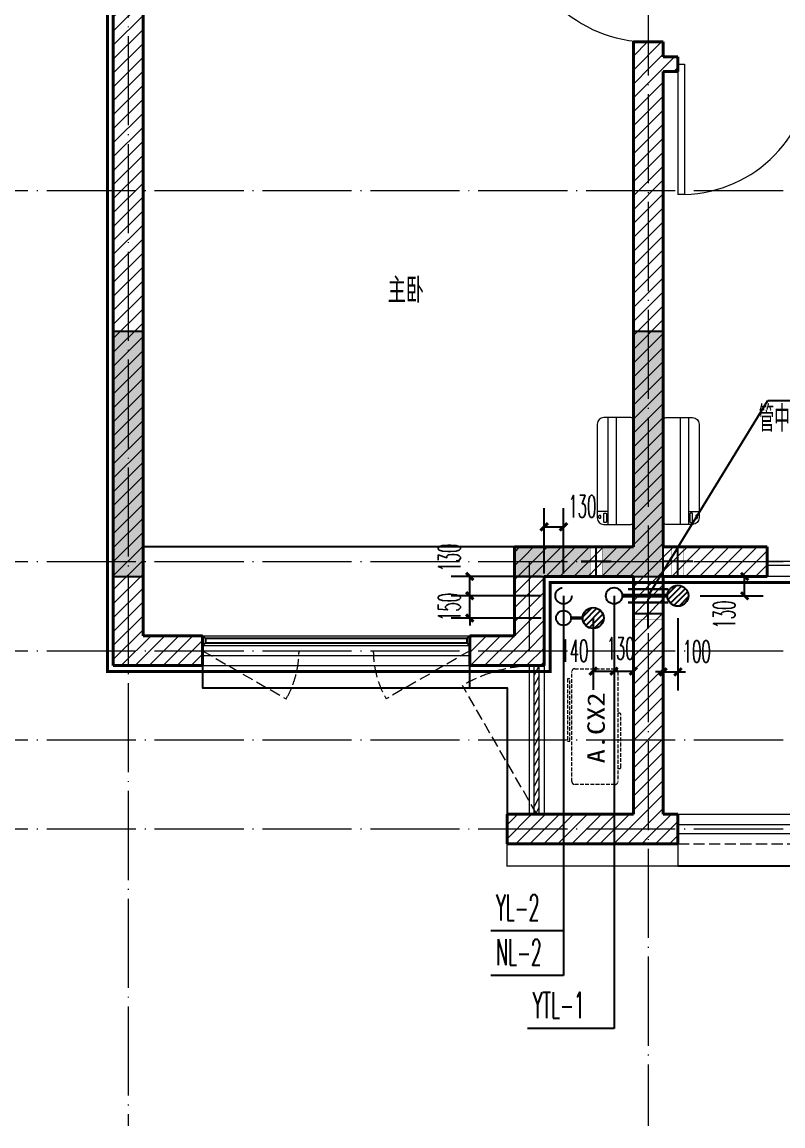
# Model space of a CAD drawing. Extents: x 27938 to 650306, y -92720 to 1524912.
# Drawn here: x 271403 to 276523, y 101806 to 109239 of the extents above; entities that cross this region are included whole.
import ezdxf

# ---------------------------------------------------------------- set-up
doc = ezdxf.new("R2010")
doc.units = 0
doc.header["$LTSCALE"] = 1000
doc.header["$MEASUREMENT"] = 0
doc.linetypes.add('DASH', pattern=[0.35, 0.25, -0.1])
doc.linetypes.add('DOTE', pattern=[2.42, 2, -0.2, 0.02, -0.2])
for name, color, linetype in [('3-栏杆1', 135, 'Continuous'), ('3.5方案汇报，与郭总、侯月琴确定户型_t8$0$2020.03.04 -1安徽标准化洋房户型(UA）_t8_t8$0$看线', 154, 'Continuous'), ('COLUMN', 9, 'Continuous'), ('DIM_凝结', 3, 'Continuous'), ('DIM_阳台', 132, 'Continuous'), ('DIM_雨水', 3, 'Continuous'), ('EQUIP_地漏', 7, 'Continuous'), ('PIPE-凝结', 150, 'N'), ('PIPE-阳台', 132, 'YT'), ('PUB_TEXT', 4, 'Continuous'), ('TWT_DIM', 3, 'Continuous'), ('VALVE_不分区给水', 7, 'Continuous'), ('VPIPE-凝结', 150, 'Continuous'), ('VPIPE-阳台', 132, 'YT'), ('VPIPE-雨水', 4, 'DASH'), ('机电标识类', 1, 'Continuous'), ('看线', 251, 'Continuous')]:
    doc.layers.add(name, color=color, linetype=linetype)
for name, color, linetype, lineweight in [('DOTE', 19, 'DOTE', 9), ('PUB_HATCH', 8, 'Continuous', 9), ('WALL', 9, 'Continuous', 40), ('WINDOW', 8, 'Continuous', 15), ('平面-栏杆', 135, 'Continuous', 15), ('平面-看线', 45, 'Continuous', 15), ('平面-空调室内机', 176, 'Continuous', 9), ('平面-空调预留孔', 173, 'Continuous', 15), ('空调', 76, 'Continuous', 13)]:
    doc.layers.add(name, color=color, linetype=linetype, lineweight=lineweight)
doc.styles.add('_TCH_DIM', font='SIMPLEX.shx', dxfattribs={"width": 0.6, "oblique": 10, "bigfont": 'hztxt.shx'})
doc.styles.add('_TCH_DIM_T3', font='SIMPLEX.shx', dxfattribs={"width": 0.494118, "bigfont": 'GBCBIG.shx'})
doc.styles.add('_TWT_SERIAL', font='simplex.shx', dxfattribs={"width": 0.6, "oblique": 10, "height": 3, "bigfont": 'aadri.shx'})
doc.styles.get("Standard").update_dxf_attribs({"font": 'gbenor.shx', "bigfont": 'gbcbig.shx'})
doc.styles.add('黑体', font='simhei.ttf')
doc.linetypes.add('N', pattern='A,3,-0.2,["N",Standard,S=0.25,R=0,X=-0.1,Y=-0.115],-0.2', length=3.4)
doc.linetypes.add('YT', pattern='A,3,-0.2,["YT",Standard,S=0.25,R=0,X=-0.1,Y=-0.115],-0.35', length=3.55)
doc.dimstyles.new('_TWT_ARCH&&50', dxfattribs={"dimtxt": 148.75, "dimasz": 50, "dimexe": 125, "dimexo": 150, "dimgap": 63.125, "dimtad": 1, "dimdec": 0, "dimzin": 0, "dimdsep": 46, "dimtxsty": '_TCH_DIM_T3', "dimblk": 'ARCHTICK', "dimcen": 0.09, "dimclrt": 7, "dimazin": 2, "dimtfac": 1, "dimtdec": 0, "dimtix": 1, "dimtmove": 2, "dimatfit": 3, "dimfxl": 1, "dimtolj": 1, "dimtzin": 0, "dimarcsym": 0})
pattern_1 = [(45, (0, 47.75), (-47.022601, 47.022601), [])]

# ---------------------------------------------------------------- blocks, each defined once
blk = doc.blocks.new('FGDGDRGSDGDG')
at = {"layer": 'DOTE', "linetype": 'DOTE', "ltscale": 0.3}
for p, q in [((490182.5, 529998.5), (490182.5, 513948.5)), ((493682.5, 522348.5), (493682.5, 513948.5)), ((488182.5, 520248.5), (546982.5, 520248.5)), ((488182.5, 517748.5), (546982.5, 517748.5)), ((492882.5, 517748.5), (492882.5, 517148.5)), ((488182.5, 517148.5), (546982.5, 517148.5)), ((488182.5, 516548.5), (546982.5, 516548.5)), ((488182.5, 515948.5), (546982.5, 515948.5))]:
    blk.add_line(p, q, dxfattribs=at)
blk = doc.blocks.new('gdfgdgdgr')
at = {"layer": 'PUB_HATCH'}
for points in [[(477177.4, 521713.9), (477377.4, 521713.9), (477377.4, 523363.9), (477177.4, 523363.9)], [(479877.4, 521913.9), (479877.4, 521713.9), (480877.4, 521713.9), (480877.4, 523363.9), (480677.4, 523363.9), (480677.4, 521913.9)]]:
    blk.add_hatch(color=256, dxfattribs=at).paths.add_polyline_path(points)
at = {"layer": 'COLUMN', "color": 8}
for p, q in [((477377.4, 523363.9), (477177.4, 523363.9)), ((477177.4, 523363.9), (477177.4, 521713.9)), ((477377.4, 521713.9), (477377.4, 523363.9)), ((480877.4, 523363.9), (480677.4, 523363.9)), ((480677.4, 523363.9), (480677.4, 521913.9)), ((480877.4, 521713.9), (480877.4, 523363.9)), ((479877.4, 521913.9), (479877.4, 521713.9)), ((480677.4, 521913.9), (479877.4, 521913.9)), ((477177.4, 521713.9), (477377.4, 521713.9)), ((479877.4, 521713.9), (480877.4, 521713.9))]:
    blk.add_line(p, q, dxfattribs=at)
blk = doc.blocks.new('ferre')
at = {"layer": '平面-空调预留孔', "color": 0, "linetype": 'DASH', "ltscale": 0.1}
for p, q in [((93392.7, 115403.5), (93392.7, 115393.5)), ((93402.7, 115383.5), (93755.6, 115383.5)), ((93765.6, 115393.5), (93765.6, 115403.5))]:
    blk.add_line(p, q, dxfattribs=at)
blk.add_lwpolyline([(93996.7, 115742.6), (93576.8, 115742.6), (93576.8, 115727.5), (93996.7, 115727.5)], close=True, dxfattribs=at)
blk.add_lwpolyline([(94045.9, 115403.5), (93305.9, 115403.5, -0.414214), (93285.9, 115423.5), (93285.9, 115693.5, -0.414214), (93305.9, 115713.5), (94045.9, 115713.5, -0.414214), (94065.9, 115693.5), (94065.9, 115423.5, -0.414214)], format="xyb", close=True, dxfattribs=at)
for centre, start, end in [((93402.7, 115393.5), 180, 270), ((93755.6, 115393.5), 270, 0)]:
    blk.add_arc(centre, 10, start, end, dxfattribs=at)
at = {"layer": '平面-空调预留孔', "color": 0, "linetype": 'DASH', "ltscale": 0.1, "style": '黑体', "width": 1.2}
blk.add_text('A.CX2', height=117.05, dxfattribs=at).set_placement((93428.3, 115492.1))
blk = doc.blocks.new('fergve')
at = {"layer": '平面-空调预留孔', "color": 8, "linetype": 'DASH', "ltscale": 0.1}
blk.add_blockref('ferre', (25670, -60415.8), dxfattribs=at)
blk = doc.blocks.new('dongkong')
at = {"color": 0}
blk.add_wipeout([(-603756, 210771), (-603756, 210570.8), (-603836, 210570.8), (-603836, 210771)], dxfattribs=at)
at = {"layer": '机电标识类', "color": 0, "linetype": 'DASH', "ltscale": 400}
for p, q in [((-603796, 210771), (-603796, 210570.8)), ((-603896, 210670.7), (-603696, 210670.7))]:
    blk.add_line(p, q, dxfattribs=at)
at = {"layer": '空调', "color": 0, "linetype": 'DASH', "const_width": 2}
blk.add_lwpolyline([(-603756, 210771), (-603756, 210570.8), (-603836, 210570.8), (-603836, 210771)], close=True, dxfattribs=at)
blk = doc.blocks.new('A$C001338C2')
at = {"color": 0}
for p, q in [((845, 303.6), (55, 303.6)), ((109.1, 214.8), (109.1, 303.6)), ((0, 248.6), (0, 22)), ((900, 22), (900, 248.6)), ((22, 0), (878, 0))]:
    blk.add_line(p, q, dxfattribs=at)
at = {"color": 0, "lineweight": 5}
for p, q in [((900, 214.8), (0, 214.8)), ((900, 143.2), (0, 143.2))]:
    blk.add_line(p, q, dxfattribs=at)
at = {"color": 0}
for points in [[(73.1, 275), (56.8, 275, -0.414214), (51.3, 280.5), (51.3, 283.4, -0.414214), (56.8, 288.9), (73.1, 288.9, -0.414214), (78.6, 283.4), (78.6, 280.5, -0.414214)], [(89.2, 226.4), (22.2, 226.4, -0.414214), (16.7, 231.9), (16.7, 243.1, -0.414214), (22.2, 248.6), (89.2, 248.6, -0.414214), (94.7, 243.1), (94.7, 231.9, -0.414214)]]:
    blk.add_lwpolyline(points, format="xyb", close=True, dxfattribs=at)
for centre, radius, start, end in [((55, 248.6), 55, 90, 180), ((845, 248.6), 55, 360, 90), ((22, 22), 22, 180, 270), ((878, 22), 22, 270, 360)]:
    blk.add_arc(centre, radius, start, end, dxfattribs=at)
blk = doc.blocks.new('$VALVE$00000533')
at = {"ltscale": 0.5, "const_width": 25}
for points in [[(-225, 75), (225, 75)], [(-225, -75), (225, -75)]]:
    blk.add_lwpolyline(points, dxfattribs=at)
blk = doc.blocks.new('_ArchTick')
at = {"color": 0, "linetype": 'ByBlock', "const_width": 0.4}
blk.add_lwpolyline([(-0.5, -0.5), (0.5, 0.5)], dxfattribs=at)
blk = doc.blocks.new('*D510')
at = {"layer": 'Defpoints', "color": 0}
for p in [(275816.6, 105505.7), (276265.8, 105505.7), (275816.6, 105375.9)]:
    blk.add_point(p, dxfattribs=at)
at = {"layer": 'TWT_DIM', "color": 0, "lineweight": -2}
for p, q in [((275966.6, 105505.7), (276390.8, 105505.7)), ((276265.8, 105375.9), (276265.8, 105505.7)), ((275966.6, 105375.9), (276390.8, 105375.9))]:
    blk.add_line(p, q, dxfattribs=at)
at = {"layer": 'TWT_DIM', "color": 0, "lineweight": -2, "xscale": 50, "yscale": 50, "zscale": 50}
for p, rotation in [((276265.8, 105505.7), 90), ((276265.8, 105375.9), 270)]:
    blk.add_blockref('_ArchTick', p, dxfattribs=dict(at, rotation=rotation))
at = {"layer": 'TWT_DIM', "color": 7, "insert": (276128.3, 105249.2), "char_height": 148.75, "attachment_point": 5, "rotation": 90, "style": '_TCH_DIM_T3'}
blk.add_mtext('\\A1;130', dxfattribs=at)
blk = doc.blocks.new('*D511')
at = {"layer": 'Defpoints', "color": 0}
for p in [(275716.6, 105375.9), (275816.6, 105375.9), (275816.6, 104863.3)]:
    blk.add_point(p, dxfattribs=at)
at = {"layer": 'TWT_DIM', "color": 0, "lineweight": -2}
for p, q in [((275716.6, 105225.9), (275716.6, 104738.3)), ((275816.6, 105225.9), (275816.6, 104738.3)), ((275716.6, 104863.3), (275666.6, 104863.3)), ((275716.6, 104863.3), (275816.6, 104863.3)), ((275816.6, 104863.3), (275866.6, 104863.3))]:
    blk.add_line(p, q, dxfattribs=at)
at = {"layer": 'TWT_DIM', "color": 0, "lineweight": -2, "xscale": 50, "yscale": 50, "zscale": 50}
blk.add_blockref('_ArchTick', (275716.6, 104863.3), dxfattribs=at)
at = {"layer": 'TWT_DIM', "color": 0, "lineweight": -2, "xscale": 50, "yscale": 50, "zscale": 50, "rotation": 180}
blk.add_blockref('_ArchTick', (275816.6, 104863.3), dxfattribs=at)
at = {"layer": 'TWT_DIM', "color": 7, "insert": (275943.2, 105000.8), "char_height": 148.75, "attachment_point": 5, "style": '_TCH_DIM_T3'}
blk.add_mtext('\\A1;100', dxfattribs=at)
blk = doc.blocks.new('*D512')
at = {"layer": 'Defpoints', "color": 0}
for p in [(275246.6, 105375.9), (275386.6, 105375.9), (275386.6, 104868.4)]:
    blk.add_point(p, dxfattribs=at)
at = {"layer": 'TWT_DIM', "color": 0, "lineweight": -2}
for p, q in [((275246.6, 105225.9), (275246.6, 104743.4)), ((275386.6, 105225.9), (275386.6, 104743.4)), ((275246.6, 104868.4), (275386.6, 104868.4))]:
    blk.add_line(p, q, dxfattribs=at)
at = {"layer": 'TWT_DIM', "color": 0, "lineweight": -2, "xscale": 50, "yscale": 50, "zscale": 50, "rotation": 180}
blk.add_blockref('_ArchTick', (275246.6, 104868.4), dxfattribs=at)
at = {"layer": 'TWT_DIM', "color": 0, "lineweight": -2, "xscale": 50, "yscale": 50, "zscale": 50}
blk.add_blockref('_ArchTick', (275386.6, 104868.4), dxfattribs=at)
at = {"layer": 'TWT_DIM', "color": 7, "insert": (275120, 105005.9), "char_height": 148.75, "attachment_point": 5, "style": '_TCH_DIM_T3'}
blk.add_mtext('\\A1;140', dxfattribs=at)
blk = doc.blocks.new('*D513')
at = {"layer": 'Defpoints', "color": 0}
for p in [(275386.6, 105375.9), (275516.6, 105375.9), (275516.6, 104868.4)]:
    blk.add_point(p, dxfattribs=at)
at = {"layer": 'TWT_DIM', "color": 0, "lineweight": -2}
for p, q in [((275386.6, 105225.9), (275386.6, 104743.4)), ((275516.6, 105225.9), (275516.6, 104743.4)), ((275386.6, 104868.4), (275516.6, 104868.4))]:
    blk.add_line(p, q, dxfattribs=at)
at = {"layer": 'TWT_DIM', "color": 0, "lineweight": -2, "xscale": 50, "yscale": 50, "zscale": 50, "rotation": 180}
blk.add_blockref('_ArchTick', (275386.6, 104868.4), dxfattribs=at)
at = {"layer": 'TWT_DIM', "color": 0, "lineweight": -2, "xscale": 50, "yscale": 50, "zscale": 50}
blk.add_blockref('_ArchTick', (275516.6, 104868.4), dxfattribs=at)
at = {"layer": 'TWT_DIM', "color": 7, "insert": (275431.2, 105021.5), "char_height": 148.75, "attachment_point": 5, "style": '_TCH_DIM_T3'}
blk.add_mtext('\\A1;130', dxfattribs=at)
blk = doc.blocks.new('*D514')
at = {"layer": 'Defpoints', "color": 0}
for p in [(275046.6, 105840.6), (274916.6, 105375.9), (275046.6, 105375.9)]:
    blk.add_point(p, dxfattribs=at)
at = {"layer": 'TWT_DIM', "color": 0, "lineweight": -2}
for p, q in [((274916.6, 105525.9), (274916.6, 105965.6)), ((275046.6, 105525.9), (275046.6, 105965.6)), ((274916.6, 105840.6), (275046.6, 105840.6))]:
    blk.add_line(p, q, dxfattribs=at)
at = {"layer": 'TWT_DIM', "color": 0, "lineweight": -2, "xscale": 50, "yscale": 50, "zscale": 50, "rotation": 180}
blk.add_blockref('_ArchTick', (274916.6, 105840.6), dxfattribs=at)
at = {"layer": 'TWT_DIM', "color": 0, "lineweight": -2, "xscale": 50, "yscale": 50, "zscale": 50}
blk.add_blockref('_ArchTick', (275046.6, 105840.6), dxfattribs=at)
at = {"layer": 'TWT_DIM', "color": 7, "insert": (275173.2, 105978.1), "char_height": 148.75, "attachment_point": 5, "style": '_TCH_DIM_T3'}
blk.add_mtext('\\A1;130', dxfattribs=at)
blk = doc.blocks.new('*D515')
at = {"layer": 'Defpoints', "color": 0}
for p in [(274415.6, 105375.9), (275046.6, 105375.9), (275046.6, 105225.9)]:
    blk.add_point(p, dxfattribs=at)
at = {"layer": 'TWT_DIM', "color": 0, "lineweight": -2}
for p, q in [((274415.6, 105375.9), (274415.6, 105425.9)), ((274896.6, 105375.9), (274290.6, 105375.9)), ((274415.6, 105225.9), (274415.6, 105375.9)), ((274896.6, 105225.9), (274290.6, 105225.9)), ((274415.6, 105225.9), (274415.6, 105175.9))]:
    blk.add_line(p, q, dxfattribs=at)
at = {"layer": 'TWT_DIM', "color": 0, "lineweight": -2, "xscale": 50, "yscale": 50, "zscale": 50}
for p, rotation in [((274415.6, 105375.9), 270), ((274415.6, 105225.9), 90)]:
    blk.add_blockref('_ArchTick', p, dxfattribs=dict(at, rotation=rotation))
at = {"layer": 'TWT_DIM', "color": 7, "insert": (274278.1, 105300.9), "char_height": 148.75, "attachment_point": 5, "rotation": 90, "style": '_TCH_DIM_T3'}
blk.add_mtext('\\A1;150', dxfattribs=at)
blk = doc.blocks.new('*D516')
at = {"layer": 'Defpoints', "color": 0}
for p in [(274415.6, 105505.9), (275046.6, 105505.9), (275046.6, 105375.9)]:
    blk.add_point(p, dxfattribs=at)
at = {"layer": 'TWT_DIM', "color": 0, "lineweight": -2}
for p, q in [((274896.6, 105505.9), (274290.6, 105505.9)), ((274415.6, 105375.9), (274415.6, 105505.9)), ((274896.6, 105375.9), (274290.6, 105375.9))]:
    blk.add_line(p, q, dxfattribs=at)
at = {"layer": 'TWT_DIM', "color": 0, "lineweight": -2, "xscale": 50, "yscale": 50, "zscale": 50}
for p, rotation in [((274415.6, 105505.9), 90), ((274415.6, 105375.9), 270)]:
    blk.add_blockref('_ArchTick', p, dxfattribs=dict(at, rotation=rotation))
at = {"layer": 'TWT_DIM', "color": 7, "insert": (274278.1, 105632.5), "char_height": 148.75, "attachment_point": 5, "rotation": 90, "style": '_TCH_DIM_T3'}
blk.add_mtext('\\A1;130', dxfattribs=at)
blk = doc.blocks.new('$TwtSys$00000141')
for p, q in [((-141, 12), (-15, 138)), ((-141, 12), (-15, 138)), ((-131, -53), (53, 131)), ((-131, -53), (53, 131)), ((-100, -100), (100, 100)), ((-100, -100), (100, 100)), ((-49, -131), (131, 49)), ((-49, -131), (131, 49)), ((17, -138), (138, -17)), ((17, -138), (138, -17))]:
    blk.add_line(p, q)
blk.add_circle((0, 0), 141)
blk.add_circle((0, 0), 141)
blk = doc.blocks.new('$WINLIB2D$00000001')
at = {"color": 0}
for points in [[(-0.5, 0.5), (-0.5, -0.5)], [(-0.5, 0.5), (0.5, 0.5)], [(0.5, -0.5), (0.5, 0.5)], [(0.5, 0.1667), (-0.5, 0.1667)], [(0.5, -0.1667), (-0.5, -0.1667)], [(-0.5, -0.5), (0.5, -0.5)]]:
    blk.add_lwpolyline(points, dxfattribs=at)
blk = doc.blocks.new('$DorLib2D$00000131')
at = {"color": 0, "linetype": 'Continuous'}
for p, q in [((0.15, 0.125), (0.2319, 0.1973)), ((0.2319, 0.1973), (0.2319, 0.125)), ((-0.5, 0.125), (-0.5, 0)), ((0.0192, 0.125), (-0.5, 0.125)), ((0.0192, 0), (0.0192, 0.125)), ((0.35, 0.125), (0.15, 0.125)), ((-0.5, 0), (0.0192, 0)), ((-0.024, 0), (0.5, 0)), ((-0.024, -0.125), (-0.024, 0)), ((0.5, 0), (0.5, -0.125)), ((-0.35, -0.125), (-0.15, -0.125)), ((-0.2319, -0.1973), (-0.2319, -0.125)), ((-0.15, -0.125), (-0.2319, -0.1973)), ((0.5, -0.125), (-0.024, -0.125))]:
    blk.add_line(p, q, dxfattribs=at)
blk = doc.blocks.new('$DorLib2D$00000001')
for p, q in [((0.45, 0.975), (0.5, 0.975)), ((0.45, 0), (0.45, 0.975)), ((0.5, 0), (0.5, 0.975)), ((0.5, 0), (0.45, 0))]:
    blk.add_line(p, q)
at = {"lineweight": 13}
blk.add_arc((0.475, 0), 0.975, 91.46928, 180, dxfattribs=at)
blk = doc.blocks.new('$WINLIB2D$00000039')
at = {"color": 0}
for points in [[(-0.5, 0.5), (-0.5, -0.5)], [(0.5, 0.5), (-0.5, 0.5)], [(0.5, -0.5), (0.5, 0.5)], [(-0.5, 0.1667), (0.5, 0.1667)], [(-0.3839, -0.1667), (-0.448, 0.1667)], [(-0.3159, -0.1667), (-0.38, 0.1667)], [(-0.2479, -0.1667), (-0.312, 0.1667)], [(-0.1799, -0.1667), (-0.244, 0.1667)], [(-0.1119, -0.1667), (-0.176, 0.1667)], [(-0.0439, -0.1667), (-0.108, 0.1667)], [(0.0241, -0.1667), (-0.04, 0.1667)], [(0.0921, -0.1667), (0.028, 0.1667)], [(0.16, -0.1667), (0.0959, 0.1667)], [(0.228, -0.1667), (0.1639, 0.1667)], [(0.296, -0.1667), (0.2319, 0.1667)], [(0.364, -0.1667), (0.2999, 0.1667)], [(0.432, -0.1667), (0.3679, 0.1667)], [(0.5, -0.1667), (0.4359, 0.1667)], [(-0.4519, -0.1667), (-0.5, 0.0836)], [(-0.5, -0.1667), (0.5, -0.1667)], [(0.5, -0.5), (-0.5, -0.5)]]:
    blk.add_lwpolyline(points, dxfattribs=at)

msp = doc.modelspace()

# ---------------------------------------------------------------- hatches: boundary and pattern name
at = {"layer": 'PUB_HATCH'}
h = msp.add_hatch(dxfattribs=at)
h.set_pattern_fill('普通砖', color=256, scale=50, style=0)
h.set_pattern_definition(pattern_1)
h.paths.add_polyline_path([(272149.9, 110205.9), (272016.6, 110205.9), (272016.6, 104905.9), (272216.6, 105105.9), (272216.6, 110105.9)])
h = msp.add_hatch(dxfattribs=at)
h.set_pattern_fill('普通砖', color=256, scale=50, style=0)
h.set_pattern_definition(pattern_1)
h.paths.add_polyline_path([(275716.6, 109005.9), (275716.6, 109105.9), (275516.6, 109105.9), (275516.6, 108905.9), (275649.9, 108939.2)])
h = msp.add_hatch(dxfattribs=at)
h.set_pattern_fill('普通砖', color=256, scale=50, style=0)
h.set_pattern_definition(pattern_1)
h.paths.add_polyline_path([(275716.6, 108905.9), (275816.6, 108905.9), (275816.6, 109005.9), (275716.6, 109005.9), (275649.9, 108939.2)])
h = msp.add_hatch(dxfattribs=at)
h.set_pattern_fill('普通砖', color=256, scale=50, style=0)
h.set_pattern_definition(pattern_1)
h.paths.add_polyline_path([(274916.6, 105505.9), (274716.6, 105705.9), (274716.6, 105105.9), (274816.6, 105005.9), (274916.6, 105005.9)])
h = msp.add_hatch(dxfattribs=at)
h.set_pattern_fill('普通砖', color=256, scale=50, style=0)
h.set_pattern_definition(pattern_1)
h.paths.add_polyline_path([(272016.6, 104905.9), (272616.6, 104905.9), (272616.6, 105105.9), (272216.6, 105105.9)])
h = msp.add_hatch(dxfattribs=at)
h.set_pattern_fill('普通砖', color=256, scale=50, style=0)
h.set_pattern_definition(pattern_1)
h.paths.add_polyline_path([(274716.6, 105105.9), (274416.6, 105105.9), (274416.6, 104905.9), (274816.6, 104905.9), (274816.6, 105005.9)])
h = msp.add_hatch(dxfattribs=at)
h.set_pattern_fill('普通砖', color=256, scale=50, style=0)
h.set_pattern_definition(pattern_1)
h.paths.add_polyline_path([(274816.6, 104905.9), (274916.6, 104905.9), (274916.6, 105005.9), (274816.6, 105005.9)])
h = msp.add_hatch(dxfattribs=at)
h.set_pattern_fill('普通砖', color=256, scale=50, style=0)
h.set_pattern_definition(pattern_1)
h.paths.add_polyline_path([(274849.9, 103839.2), (274816.6, 103905.9), (274666.6, 103905.9), (274666.6, 103705.9), (274816.6, 103705.9)])
h = msp.add_hatch(dxfattribs=at)
h.set_pattern_fill('普通砖', color=256, scale=50, style=0)
h.set_pattern_definition(pattern_1)
h.paths.add_polyline_path([(275616.6, 103839.2), (275516.6, 103905.9), (274916.6, 103905.9), (274849.9, 103839.2), (274816.6, 103705.9), (275616.6, 103705.9)])
h = msp.add_hatch(dxfattribs=at)
h.set_pattern_fill('普通砖', color=256, scale=50, style=0)
h.set_pattern_definition(pattern_1)
h.paths.add_polyline_path([(274916.6, 103905.9), (274816.6, 103905.9), (274849.9, 103839.2)])
h = msp.add_hatch(dxfattribs=at)
h.set_pattern_fill('普通砖', color=256, scale=50, style=0)
h.set_pattern_definition(pattern_1)
h.paths.add_polyline_path([(275816.6, 103905.9), (275716.6, 103905.9), (275616.6, 103839.2), (275616.6, 103705.9), (275816.6, 103705.9)])

# ---------------------------------------------------------------- linework, layer by layer
at = {"color": 8, "const_width": 8}
msp.add_lwpolyline([(274666.6, 103705.9), (274666.6, 103555.9), (275816.6, 103555.9), (275816.6, 103705.9)], dxfattribs=at)
at = {"layer": '3-栏杆1', "color": 8}
for p, q in [((272636.8, 105088.1), (272616.6, 105105.9)), ((272616.6, 105105.9), (272636.8, 105088.1)), ((272616.6, 105038.9), (272636.8, 105058.8)), ((272636.8, 105088.1), (272636.8, 105058.8)), ((274396.3, 105088), (272636.8, 105088)), ((272636.8, 105058.8), (274396.3, 105058.7)), ((274396.3, 105088.1), (274416.6, 105105.9)), ((274416.6, 105105.9), (274396.3, 105088.1)), ((274396.3, 105088.1), (274396.3, 105058.8)), ((274396.3, 105058.8), (274416.6, 105038.9)), ((274416.6, 105038.9), (274396.3, 105058.8))]:
    msp.add_line(p, q, dxfattribs=at)
at = {"layer": '3.5方案汇报，与郭总、侯月琴确定户型_t8$0$2020.03.04 -1安徽标准化洋房户型(UA）_t8_t8$0$看线', "color": 8, "ltscale": 10}
msp.add_line((274716.6, 105705.9), (272216.6, 105705.9), dxfattribs=at)
at = {"layer": 'DIM_凝结'}
for p, q in [((276421, 106690.3), (277708.2, 106690.3)), ((275046.6, 105225.9), (275046.6, 102818.1)), ((275046.6, 102818.1), (274558.2, 102818.1))]:
    msp.add_line(p, q, dxfattribs=at)
at = {"layer": 'DIM_阳台'}
for p, q in [((275386.6, 105375.9), (275386.6, 102461.9)), ((275386.6, 102461.9), (274804.5, 102461.9))]:
    msp.add_line(p, q, dxfattribs=at)
at = {"layer": 'DIM_雨水'}
for p, q in [((275046.6, 105375.9), (275046.6, 103118.7)), ((275046.6, 103118.7), (274557.4, 103118.7))]:
    msp.add_line(p, q, dxfattribs=at)
at = {"layer": 'PIPE-凝结', "ltscale": 0.5, "const_width": 22.5}
msp.add_lwpolyline([(275096.6, 105225.9), (275176.1, 105225.9)], dxfattribs=at)
at = {"layer": 'VPIPE-凝结'}
msp.add_circle((275046.6, 105225.9), 50, dxfattribs=at)
at = {"layer": 'VPIPE-阳台'}
msp.add_circle((275386.6, 105375.9), 55, dxfattribs=at)
at = {"layer": 'VPIPE-雨水'}
msp.add_circle((275046.6, 105375.9), 55, dxfattribs=at)
at = {"layer": 'WALL', "color": 8}
for p, q in [((272016.6, 110205.9), (272016.6, 104905.9)), ((272216.6, 110105.9), (272216.6, 105105.9)), ((275716.6, 109105.9), (275516.6, 109105.9)), ((275516.6, 109105.9), (275516.6, 108905.9)), ((275716.6, 109005.9), (275716.6, 109105.9)), ((275816.6, 109005.9), (275716.6, 109005.9)), ((275816.6, 108905.9), (275816.6, 109005.9)), ((275516.6, 108905.9), (275516.6, 105705.9)), ((275716.6, 108905.9), (275816.6, 108905.9)), ((274716.6, 105705.9), (274716.6, 105105.9)), ((276416.6, 105505.9), (276416.6, 105705.9)), ((274916.6, 105505.9), (274916.6, 105005.9)), ((272616.6, 105105.9), (272216.6, 105105.9)), ((272616.6, 104905.9), (272616.6, 105105.9)), ((274716.6, 105105.9), (274416.6, 105105.9)), ((274416.6, 105105.9), (274416.6, 104905.9)), ((274916.6, 104905.9), (274916.6, 105005.9)), ((272016.6, 104905.9), (272616.6, 104905.9)), ((274416.6, 104905.9), (274816.6, 104905.9)), ((274816.6, 104905.9), (274916.6, 104905.9)), ((274816.6, 103905.9), (274666.6, 103905.9)), ((274666.6, 103705.9), (274666.6, 103905.9)), ((274816.6, 103905.9), (274916.6, 103905.9)), ((275516.6, 103905.9), (274916.6, 103905.9)), ((275816.6, 103905.9), (275716.6, 103905.9)), ((275816.6, 103705.9), (275816.6, 103905.9)), ((274816.6, 103705.9), (274666.6, 103705.9)), ((275616.6, 103705.9), (274816.6, 103705.9)), ((275816.6, 103705.9), (275616.6, 103705.9))]:
    msp.add_line(p, q, dxfattribs=at)
at = {"layer": 'WINDOW', "color": 8}
msp.add_line((278216.6, 105505.9), (276416.6, 105505.9), dxfattribs=at)
at = {"layer": 'WINDOW', "color": 8, "linetype": 'DASH', "ltscale": 0.3}
for points in [[(272616.6, 105005.9), (273179.7, 104681.2, 0.131485), (273266.6, 105005.9)], [(272616.6, 105005.9), (273179.7, 104681.2, 0.131485), (273266.6, 105005.9)], [(274416.6, 105005.9), (273853.4, 104681.2, -0.131485), (273766.6, 105005.9)], [(274416.6, 105005.9), (273853.4, 104681.2, -0.131485), (273766.6, 105005.9)], [(274866.6, 103905.9), (274366.6, 104771.9, -0.131652), (274866.6, 104905.9)], [(274866.6, 103905.9), (274366.6, 104771.9, -0.131652), (274866.6, 104905.9)]]:
    msp.add_lwpolyline(points, format="xyb", dxfattribs=at)
at = {"layer": '平面-栏杆', "color": 8}
for p, q in [((275816.6, 103835.9), (281716.6, 103835.9)), ((275816.6, 103775.9), (281716.6, 103775.9))]:
    msp.add_line(p, q, dxfattribs=at)
at = {"layer": '平面-看线', "color": 8}
msp.add_line((275816.6, 103905.9), (281716.6, 103905.9), dxfattribs=at)
at = {"layer": '平面-看线', "color": 8, "linetype": 'DASH', "ltscale": 0.3}
msp.add_line((275816.6, 103705.9), (281716.6, 103705.9), dxfattribs=at)
at = {"layer": '看线', "color": 8, "ltscale": 0.5}
for points in [[(272616.6, 104905.9), (272616.6, 104755.9), (274666.6, 104755.9), (274666.6, 103905.9)], [(272616.6, 104905.9), (272616.6, 104755.9), (274416.6, 104755.9), (274416.6, 104905.9)], [(281716.6, 103555.9), (275816.6, 103555.9)]]:
    msp.add_lwpolyline(points, dxfattribs=at)

# ---------------------------------------------------------------- block references
msp.add_blockref('FGDGDRGSDGDG', (-218065.9, -412142.6))
at = {"color": 8}
msp.add_blockref('gdfgdgdgr', (-205160.8, -416208), dxfattribs=at)
at = {"layer": 'EQUIP_地漏', "xscale": 0.5, "yscale": 0.5, "zscale": 0.5, "rotation": 180}
msp.add_blockref('$TwtSys$00000141', (275246.6, 105225.9), dxfattribs=at)
at = {"layer": 'WINDOW', "color": 8}
for name, p, xscale, yscale, zscale, rotation in [('$DorLib2D$00000001', (275616.6, 109555.9), -900, -900, -900, 270), ('$DorLib2D$00000001', (276266.6, 108955.9), -900, -900, -900, 1.247525101050602e-08), ('$DorLib2D$00000131', (277316.6, 105605.9), 1800, -200, 1800, 180), ('$WINLIB2D$00000001', (273516.6, 105005.9), -1800, 200, -1800, 180), ('$WINLIB2D$00000039', (274866.6, 104405.9), -1000, -100, -1000, 270)]:
    msp.add_blockref(name, p, dxfattribs=dict(at, xscale=xscale, yscale=yscale, zscale=zscale, rotation=rotation))
at = {"layer": '平面-空调预留孔', "color": 8, "yscale": 0.800000000046565, "zscale": 0.800000000046565}
for p, xscale, rotation in [((275516.5, 105855.9), 0.800000000046565, 90.00000023343016), ((275716.7, 105855.9), -0.800000000046565, 269.9999997665698)]:
    msp.add_blockref('A$C001338C2', p, dxfattribs=dict(at, xscale=xscale, rotation=rotation))
at = {"layer": '平面-空调预留孔', "color": 8, "rotation": 90}
msp.add_blockref('fergve', (330400.7, -14850.9), dxfattribs=at)

# ---------------------------------------------------------------- texts
at = {"layer": 'DIM_凝结', "color": 7}
for s, style, width, p in [('管中心标高底板下方', '_TCH_DIM', 0.6, (276360.1, 106480.3)), ('NL-2', '_TWT_SERIAL', 0.48, (274593.2, 102888.1))]:
    msp.add_text(s, height=175, dxfattribs=dict(at, style=style, width=width)).set_placement(p)
at = {"layer": 'DIM_阳台', "color": 7, "style": '_TWT_SERIAL', "width": 0.48}
msp.add_text('YTL-1', height=175, dxfattribs=at).set_placement((274839.5, 102531.9))
at = {"layer": 'DIM_雨水', "color": 7, "style": '_TWT_SERIAL', "width": 0.48}
msp.add_text('YL-2', height=175, dxfattribs=at).set_placement((274592.4, 103188.7))
at = {"layer": 'PUB_TEXT', "color": 8}
msp.add_text('主卧', height=168.79, dxfattribs=at).set_placement((273863.8, 107348.3))

# ---------------------------------------------------------------- dimensions: what is measured, and where the dimension line sits
at = {"layer": 'TWT_DIM'}
for base, p1, p2, angle, picture, middle in [((274415.6, 105505.9), (275046.6, 105375.9), (275046.6, 105505.9), 90, '*D516', (274278.1, 105632.5)), ((275386.6, 104868.4), (275246.6, 105375.9), (275386.6, 105375.9), 0, '*D512', (275120, 105005.9))]:
    dim = msp.add_linear_dim(base=base, p1=p1, p2=p2, angle=angle, dimstyle='_TWT_ARCH&&50', dxfattribs=at)
    dim.commit()
    dim.dimension.update_dxf_attribs({"geometry": picture, "text_midpoint": middle, "dimtype": 129})
dim = msp.add_aligned_dim(p1=(275046.6, 105225.9), p2=(275046.6, 105375.9), distance=630.9, dimstyle='_TWT_ARCH&&50', dxfattribs=at)
dim.commit()
dim.dimension.update_dxf_attribs({"geometry": '*D515', "text_midpoint": (274278.1, 105300.9)})

# ---------------------------------------------------------------- next in the draw order: block references
at = {"layer": '平面-空调室内机', "color": 8, "ltscale": 0.3, "xscale": -1, "rotation": 180}
msp.add_blockref('dongkong', (879062.5, 316276.7), dxfattribs=at)
at = {"layer": '平面-空调室内机', "color": 8, "ltscale": 0.3}
for p, rotation in [((-327979.5, 316276.7), 180), ((486287.3, 709051.9), 89.99999999999999)]:
    msp.add_blockref('dongkong', p, dxfattribs=dict(at, rotation=rotation))

# ---------------------------------------------------------------- next in the draw order: linework, layer by layer
at = {"layer": 'PIPE-阳台', "ltscale": 0.5, "const_width": 27.5}
msp.add_lwpolyline([(275441.6, 105375.9), (275746.1, 105375.9)], dxfattribs=at)
at = {"layer": 'WALL', "color": 8}
msp.add_line((275516.6, 105505.9), (275516.6, 103905.9), dxfattribs=at)

# ---------------------------------------------------------------- next in the draw order: block references
at = {"layer": 'EQUIP_地漏', "xscale": 0.5, "yscale": 0.5, "zscale": 0.5, "rotation": 180}
msp.add_blockref('$TwtSys$00000141', (275816.6, 105375.9), dxfattribs=at)
at = {"layer": 'VALVE_不分区给水', "xscale": -0.6, "yscale": -0.6, "zscale": 0.6}
msp.add_blockref('$VALVE$00000533', (275616.6, 105375.9), dxfattribs=at)
at = {"layer": '平面-空调室内机', "color": 8, "ltscale": 0.3, "rotation": 180}
for p in [(-328529.6, 316276.7), (-327979.5, 316276.7)]:
    msp.add_blockref('dongkong', p, dxfattribs=at)

# ---------------------------------------------------------------- next in the draw order: dimensions: what is measured, and where the dimension line sits
at = {"layer": 'TWT_DIM'}
for base, p1, p2, picture, middle in [((275516.6, 104868.4), (275386.6, 105375.9), (275516.6, 105375.9), '*D513', (275431.2, 105021.5)), ((275816.6, 104863.3), (275716.6, 105375.9), (275816.6, 105375.9), '*D511', (275943.2, 105000.8))]:
    dim = msp.add_linear_dim(base=base, p1=p1, p2=p2, angle=0, dimstyle='_TWT_ARCH&&50', dxfattribs=at)
    dim.commit()
    dim.dimension.update_dxf_attribs({"geometry": picture, "text_midpoint": middle, "dimtype": 129})

# ---------------------------------------------------------------- next in the draw order: hatches: boundary and pattern name
at = {"layer": 'PUB_HATCH'}
h = msp.add_hatch(dxfattribs=at)
h.set_pattern_fill('普通砖', color=256, scale=50, style=0)
h.set_pattern_definition(pattern_1)
h.paths.add_polyline_path([(275649.9, 108939.2), (275516.6, 108905.9), (275516.6, 105705.9), (275616.6, 105605.9), (275716.6, 105705.9), (275716.6, 108905.9)])
h = msp.add_hatch(dxfattribs=at)
h.set_pattern_fill('普通砖', color=256, scale=50, style=0)
h.set_pattern_definition(pattern_1)
h.paths.add_polyline_path([(275616.6, 105605.9), (275516.6, 105705.9), (274716.6, 105705.9), (274916.6, 105505.9), (275516.6, 105505.9)])
h = msp.add_hatch(dxfattribs=at)
h.set_pattern_fill('普通砖', color=256, scale=50, style=0)
h.set_pattern_definition(pattern_1)
h.paths.add_polyline_path([(275716.6, 105505.9), (276416.6, 105505.9), (276416.6, 105705.9), (275716.6, 105705.9), (275616.6, 105605.9)])
h = msp.add_hatch(dxfattribs=at)
h.set_pattern_fill('普通砖', color=256, scale=50, style=0)
h.set_pattern_definition(pattern_1)
h.paths.add_polyline_path([(275616.6, 105605.9), (275516.6, 105505.9), (275516.6, 103905.9), (275616.6, 103839.2), (275716.6, 103905.9), (275716.6, 105505.9)])

# ---------------------------------------------------------------- next in the draw order: linework, layer by layer
at = {"color": 8, "linetype": 'DASH', "ltscale": 0.8, "const_width": 20}
msp.add_lwpolyline([(281776.7, 114145.9), (278576.8, 114145.8), (278576.8, 113145.9), (277056.8, 113145.9), (277057, 114146.2), (273776.8, 114145.8), (273776.8, 113145.9), (271976.7, 113145.9), (271976.8, 104865.9), (274956.8, 104865.9), (274956.8, 105465.9), (282476.7, 105465.9)], dxfattribs=at)
at = {"layer": 'DIM_凝结'}
msp.add_line((275616.6, 105375.9), (276421, 106690.3), dxfattribs=at)
at = {"layer": 'WALL', "color": 8}
for p, q in [((275716.6, 108905.9), (275716.6, 105705.9)), ((275516.6, 105705.9), (274716.6, 105705.9)), ((276416.6, 105705.9), (275716.6, 105705.9)), ((275516.6, 105505.9), (274916.6, 105505.9)), ((275716.6, 105505.9), (275716.6, 103905.9)), ((275716.6, 105505.9), (276416.6, 105505.9))]:
    msp.add_line(p, q, dxfattribs=at)

# ---------------------------------------------------------------- next in the draw order: dimensions: what is measured, and where the dimension line sits
at = {"layer": 'TWT_DIM'}
for base, p1, p2, angle, picture, middle in [((275046.6, 105840.6), (274916.6, 105375.9), (275046.6, 105375.9), 0, '*D514', (275173.2, 105978.1)), ((276265.8, 105505.7), (275816.6, 105375.9), (275816.6, 105505.7), 90, '*D510', (276128.3, 105249.2))]:
    dim = msp.add_linear_dim(base=base, p1=p1, p2=p2, angle=angle, dimstyle='_TWT_ARCH&&50', dxfattribs=at)
    dim.commit()
    dim.dimension.update_dxf_attribs({"geometry": picture, "text_midpoint": middle, "dimtype": 129})

doc.saveas('drawing.dxf')
